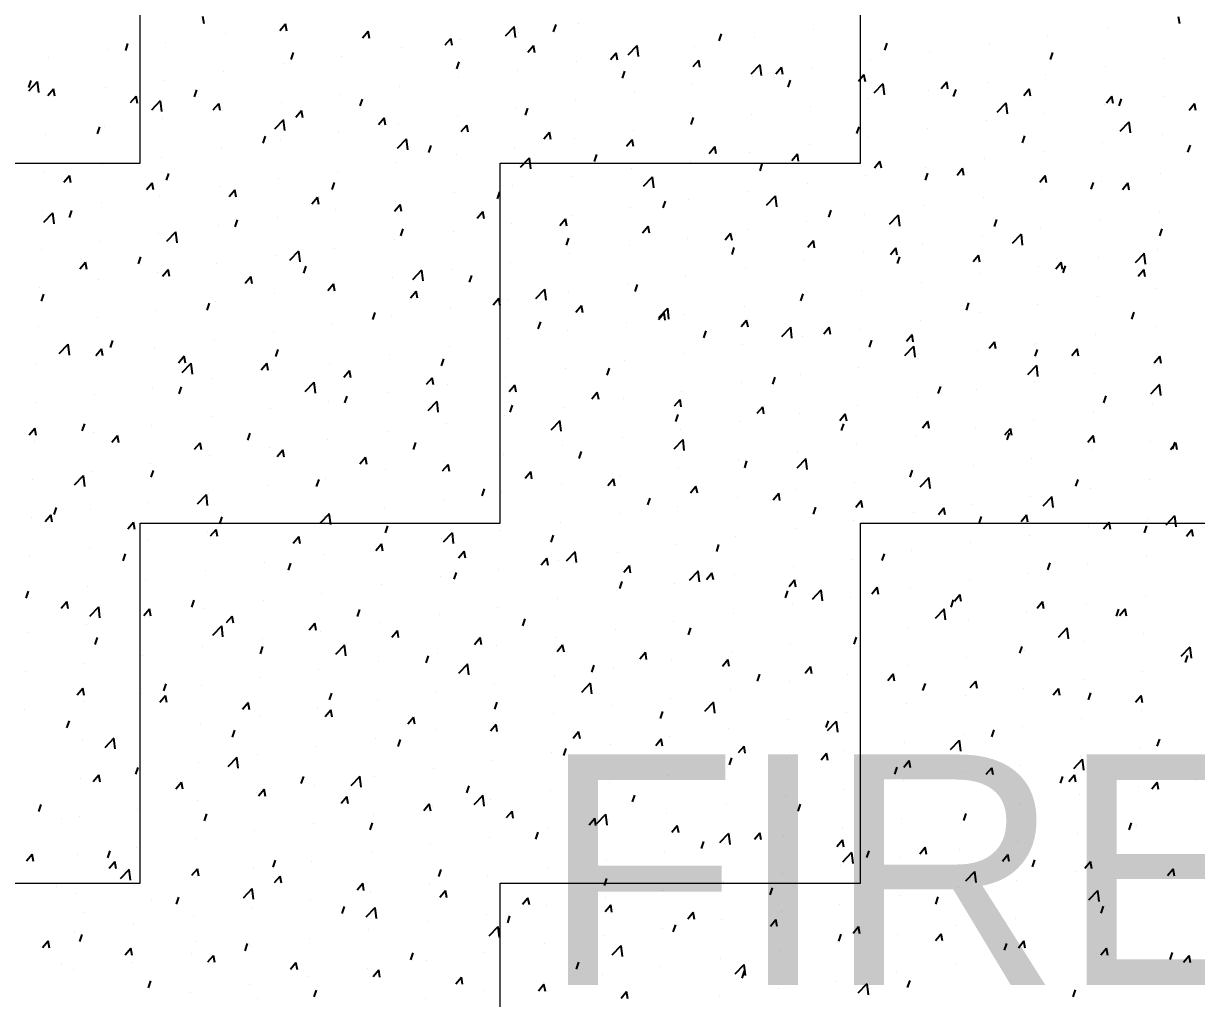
# Model space of a CAD drawing. Header units: millimetres. Extents: x 331487 to 517269, y 198509 to 399936.
# Drawn here: x 416035 to 417053, y 395814 to 396661 of the extents above; entities that cross this region are included whole.
import ezdxf

# ---------------------------------------------------------------- set-up
doc = ezdxf.new("R2010")
doc.units = ezdxf.units.MM
doc.header["$MEASUREMENT"] = 0
doc.layers.add('9th_Hatch-4', color=252, linetype='Continuous', lineweight=5)
doc.layers.add('9th_Text', color=7, linetype='Continuous', lineweight=5)
doc.layers.add('COLUMN', color=6, linetype='Continuous')
doc.styles.add('MtXpl_Swis721_Lt_BT', font='swissl.ttf')

msp = doc.modelspace()

# ---------------------------------------------------------------- linework, layer by layer
at = {"layer": '9th_Hatch-4', "linetype": 'Continuous'}
for p, q in [((416136.2, 396539.6), (416136.2, 396852.1)), ((416761.2, 396539.6), (416761.2, 396852.1)), ((415823.7, 396539.6), (416136.2, 396539.6)), ((416448.7, 396539.6), (416761.2, 396539.6)), ((416448.7, 396227.1), (416448.7, 396539.6)), ((416136.2, 396227.1), (416448.7, 396227.1)), ((416136.2, 395914.6), (416136.2, 396227.1)), ((416761.2, 396227.1), (417073.7, 396227.1)), ((416761.2, 395914.6), (416761.2, 396227.1)), ((415823.7, 395914.6), (416136.2, 395914.6)), ((416448.7, 395914.6), (416761.2, 395914.6)), ((416448.7, 395602.1), (416448.7, 395914.6))]:
    msp.add_line(p, q, dxfattribs=at)
at = {"layer": 'COLUMN', "color": 2, "linetype": 'Continuous'}
for p, q in [((416191.7, 396660.4), (416190.5, 396666.7)), ((417038.5, 396660.3), (417037.4, 396666.6)), ((416257.4, 396654.6), (416262.3, 396660.4)), ((416261.4, 396659.1), (416261.4, 396659.1)), ((416263.4, 396654.1), (416262.3, 396660.4)), ((416329.2, 396648.4), (416334, 396654.1)), ((416335.1, 396647.8), (416334, 396654.1)), ((416453.1, 396650), (416460.9, 396658.1)), ((416461.9, 396648.6), (416460.8, 396658.1)), ((416464.5, 396653.2), (416464.5, 396653.2)), ((416495, 396653.6), (416497.1, 396659.7)), ((416516.4, 396660.7), (416516.4, 396660.7)), ((416720.3, 396655.4), (416720.3, 396655.4)), ((416975.4, 396656.9), (416975.4, 396656.9)), ((416123.6, 396637.4), (416125.6, 396643.4)), ((416158.1, 396644.6), (416158.1, 396644.6)), ((416210, 396652.1), (416210, 396652.1)), ((416400.9, 396642.1), (416405.7, 396647.8)), ((416406.9, 396641.6), (416405.7, 396647.8)), ((416414, 396646.8), (416414, 396646.8)), ((416638.7, 396645.6), (416640.8, 396651.6)), ((416669, 396648.3), (416669, 396648.3)), ((416782.5, 396637.6), (416784.5, 396643.6)), ((416872.9, 396643), (416872.9, 396643)), ((416923.4, 396649.4), (416923.4, 396649.4)), ((416107.6, 396638.2), (416107.6, 396638.2)), ((416267.3, 396629.4), (416269.3, 396635.4)), ((416362.6, 396639.7), (416362.6, 396639.7)), ((416472.6, 396635.8), (416477.4, 396641.6)), ((416478.6, 396635.3), (416477.4, 396641.5)), ((416544.3, 396629.5), (416549.2, 396635.3)), ((416550.3, 396629), (416549.2, 396635.3)), ((416559.8, 396633.5), (416567.6, 396641.6)), ((416566.5, 396634.4), (416566.5, 396634.4)), ((416568.6, 396632), (416567.5, 396641.5)), ((416617, 396640.8), (416617, 396640.8)), ((416821.6, 396636), (416821.6, 396636)), ((416926.2, 396629.6), (416928.2, 396635.6)), ((416056.2, 396631.1), (416056.2, 396631.1)), ((416260.2, 396625.8), (416260.2, 396625.8)), ((416310.7, 396632.2), (416310.7, 396632.2)), ((416411, 396621.4), (416413, 396627.4)), ((416515.2, 396627.4), (416515.2, 396627.4)), ((416616.1, 396623.3), (416620.9, 396629)), ((416622, 396622.7), (416620.9, 396629)), ((416666.5, 396616.9), (416674.3, 396625)), ((416675.3, 396615.5), (416674.2, 396624.9)), ((416687.8, 396617), (416692.6, 396622.7)), ((416693.8, 396616.5), (416692.6, 396622.7)), ((416769.6, 396628.5), (416769.6, 396628.5)), ((416974.1, 396623.6), (416974.1, 396623.6)), ((417025.5, 396630.7), (417025.5, 396630.7)), ((416208.8, 396618.8), (416208.8, 396618.8)), ((416412.7, 396613.5), (416412.7, 396613.5)), ((416463.3, 396619.9), (416463.3, 396619.9)), ((416554.7, 396613.3), (416556.7, 396619.4)), ((416667.8, 396615), (416667.8, 396615)), ((416719.1, 396622.1), (416719.1, 396622.1)), ((416759.5, 396610.7), (416764.3, 396616.5)), ((416765.5, 396610.2), (416764.3, 396616.4)), ((416922.2, 396616.1), (416922.2, 396616.1)), ((416039.4, 396602.3), (416047.2, 396610.4)), ((416039.6, 396605.1), (416041.6, 396611.2)), ((416048.2, 396600.8), (416047.1, 396610.3)), ((416056.1, 396598.2), (416061, 396604)), ((416062.1, 396597.7), (416060.9, 396604)), ((416106.4, 396604.9), (416106.4, 396604.9)), ((416156.9, 396611.3), (416156.9, 396611.3)), ((416183.3, 396597.1), (416185.3, 396603.2)), ((416361.4, 396606.4), (416361.4, 396606.4)), ((416615.8, 396607.5), (416615.8, 396607.5)), ((416698.4, 396605.3), (416700.5, 396611.4)), ((416773.2, 396600.4), (416781, 396608.5)), ((416782, 396598.9), (416780.9, 396608.4)), ((416820.3, 396602.7), (416820.3, 396602.7)), ((416831.2, 396604.4), (416836.1, 396610.2)), ((416837.2, 396603.9), (416836.1, 396610.2)), ((416842.1, 396597.3), (416844.2, 396603.4)), ((416871.7, 396609.7), (416871.7, 396609.7)), ((416903, 396598.2), (416907.8, 396603.9)), ((416908.9, 396597.6), (416907.8, 396603.9)), ((416055, 396597.9), (416055, 396597.9)), ((416127.9, 396592), (416132.7, 396597.7)), ((416133.8, 396591.4), (416132.7, 396597.7)), ((416146.2, 396585.7), (416153.9, 396593.8)), ((416155, 396584.2), (416153.9, 396593.7)), ((416258.9, 396592.5), (416258.9, 396592.5)), ((416309.5, 396598.9), (416309.5, 396598.9)), ((416327, 396589.1), (416329, 396595.1)), ((416514, 396594.1), (416514, 396594.1)), ((416565.3, 396601.1), (416565.3, 396601.1)), ((416768.4, 396595.2), (416768.4, 396595.2)), ((416974.7, 396591.9), (416979.5, 396597.6)), ((416980.7, 396591.4), (416979.5, 396597.6)), ((416985.9, 396589.3), (416987.9, 396595.4)), ((417024.3, 396597.4), (417024.3, 396597.4)), ((416199.6, 396585.7), (416204.4, 396591.4)), ((416205.6, 396585.2), (416204.4, 396591.4)), ((416207.6, 396585.5), (416207.6, 396585.5)), ((416271.3, 396579.4), (416276.1, 396585.2)), ((416277.3, 396578.9), (416276.1, 396585.2)), ((416462, 396586.6), (416462, 396586.6)), ((416470.7, 396581.1), (416472.7, 396587.1)), ((416717.9, 396588.8), (416717.9, 396588.8)), ((416880, 396583.8), (416887.7, 396591.9)), ((416888.8, 396582.3), (416887.7, 396591.8)), ((416921, 396582.8), (416921, 396582.8)), ((416972.9, 396590.3), (416972.9, 396590.3)), ((417046.4, 396585.6), (417051.2, 396591.4)), ((417052.4, 396585.1), (417051.2, 396591.3)), ((416155.7, 396578), (416155.7, 396578)), ((416252.9, 396569.2), (416260.7, 396577.3)), ((416261.7, 396567.7), (416260.6, 396577.2)), ((416343, 396573.1), (416347.9, 396578.9)), ((416349, 396572.6), (416347.9, 396578.9)), ((416360.2, 396573.2), (416360.2, 396573.2)), ((416411.5, 396580.2), (416411.5, 396580.2)), ((416414.8, 396566.9), (416419.6, 396572.6)), ((416420.7, 396566.3), (416419.6, 396572.6)), ((416614.4, 396573.1), (416616.4, 396579.1)), ((416614.6, 396574.3), (416614.6, 396574.3)), ((416666.6, 396581.7), (416666.6, 396581.7)), ((416870.5, 396576.4), (416870.5, 396576.4)), ((416986.7, 396567.3), (416994.5, 396575.4)), ((416995.5, 396565.8), (416994.4, 396575.3)), ((416053.8, 396564.6), (416053.8, 396564.6)), ((416099.2, 396564.9), (416101.3, 396570.9)), ((416105.2, 396571.6), (416105.2, 396571.6)), ((416243, 396556.8), (416245, 396562.9)), ((416308.2, 396565.7), (416308.2, 396565.7)), ((416486.5, 396560.6), (416491.3, 396566.3)), ((416492.5, 396560.1), (416491.3, 396566.3)), ((416564.1, 396567.8), (416564.1, 396567.8)), ((416758.1, 396565.1), (416760.1, 396571.1)), ((416767.2, 396561.9), (416767.2, 396561.9)), ((416819.1, 396569.4), (416819.1, 396569.4)), ((416901.8, 396557.1), (416903.9, 396563.1)), ((417023, 396564.1), (417023, 396564.1)), ((416206.4, 396552.2), (416206.4, 396552.2)), ((416257.7, 396559.3), (416257.7, 396559.3)), ((416359.6, 396552.6), (416367.4, 396560.7)), ((416368.4, 396551.1), (416367.3, 396560.6)), ((416386.7, 396548.8), (416388.7, 396554.9)), ((416460.8, 396553.3), (416460.8, 396553.3)), ((416512.8, 396560.8), (416512.8, 396560.8)), ((416558.2, 396554.3), (416563, 396560.1)), ((416564.2, 396553.8), (416563, 396560.1)), ((416629.9, 396548), (416634.8, 396553.8)), ((416635.9, 396547.5), (416634.8, 396553.8)), ((416716.7, 396555.5), (416716.7, 396555.5)), ((416971.7, 396557.1), (416971.7, 396557.1)), ((417045.5, 396549.1), (417047.6, 396555.1)), ((416154.4, 396544.7), (416154.4, 396544.7)), ((416410.3, 396546.9), (416410.3, 396546.9)), ((416466.3, 396536.1), (416474.1, 396544.2)), ((416475.1, 396534.6), (416474, 396544.1)), ((416530.4, 396540.8), (416532.4, 396546.9)), ((416665.3, 396548.5), (416665.3, 396548.5)), ((416701.7, 396541.8), (416706.5, 396547.5)), ((416707.6, 396541.2), (416706.5, 396547.5)), ((416773.4, 396535.5), (416778.2, 396541.2)), ((416779.4, 396535), (416778.2, 396541.2)), ((416869.3, 396543.2), (416869.3, 396543.2)), ((416919.8, 396549.6), (416919.8, 396549.6)), ((416052.6, 396531.3), (416052.6, 396531.3)), ((416103.9, 396538.3), (416103.9, 396538.3)), ((416307, 396532.4), (416307, 396532.4)), ((416359, 396539.9), (416359, 396539.9)), ((416562.9, 396534.6), (416562.9, 396534.6)), ((416613.4, 396541), (416613.4, 396541)), ((416674.1, 396532.8), (416676.1, 396538.9)), ((416817.9, 396536.1), (416817.9, 396536.1)), ((416845.1, 396529.2), (416849.9, 396535)), ((416851.1, 396528.7), (416849.9, 396535)), ((416070, 396523), (416074.8, 396528.8)), ((416076, 396522.5), (416074.8, 396528.8)), ((416141.7, 396516.7), (416146.6, 396522.5)), ((416147.7, 396516.2), (416146.5, 396522.5)), ((416158.9, 396524.6), (416161, 396530.6)), ((416256.5, 396526), (416256.5, 396526)), ((416302.7, 396516.6), (416304.7, 396522.6)), ((416511.5, 396527.5), (416511.5, 396527.5)), ((416573, 396519.5), (416580.8, 396527.6)), ((416581.9, 396518), (416580.7, 396527.5)), ((416715.5, 396522.2), (416715.5, 396522.2)), ((416766, 396528.6), (416766, 396528.6)), ((416817.8, 396524.8), (416819.8, 396530.9)), ((416916.8, 396522.9), (416921.7, 396528.7)), ((416922.8, 396522.4), (416921.7, 396528.7)), ((416961.5, 396516.8), (416963.6, 396522.8)), ((416970.5, 396523.8), (416970.5, 396523.8)), ((416988.6, 396516.7), (416993.4, 396522.4)), ((416994.5, 396516.1), (416993.4, 396522.4)), ((417021.8, 396530.8), (417021.8, 396530.8)), ((416153.2, 396511.4), (416153.2, 396511.4)), ((416205.2, 396518.9), (416205.2, 396518.9)), ((416213.5, 396510.5), (416218.3, 396516.2)), ((416219.4, 396509.9), (416218.3, 396516.2)), ((416409.1, 396513.6), (416409.1, 396513.6)), ((416446.4, 396508.6), (416448.4, 396514.6)), ((416459.6, 396520), (416459.6, 396520)), ((416664.1, 396515.2), (416664.1, 396515.2)), ((416679.8, 396503), (416687.6, 396511.1)), ((416688.6, 396501.5), (416687.5, 396511)), ((416918.5, 396516.3), (416918.5, 396516.3)), ((416102.7, 396505), (416102.7, 396505)), ((416285.2, 396504.2), (416290, 396509.9)), ((416291.2, 396503.7), (416290, 396509.9)), ((416356.9, 396497.9), (416361.7, 396503.7)), ((416357.7, 396506.6), (416357.7, 396506.6)), ((416362.9, 396497.4), (416361.7, 396503.7)), ((416561.7, 396501.3), (416561.7, 396501.3)), ((416590.1, 396500.6), (416592.1, 396506.6)), ((416612.2, 396507.7), (416612.2, 396507.7)), ((416816.7, 396502.8), (416816.7, 396502.8)), ((416868, 396509.9), (416868, 396509.9)), ((416051.4, 396498), (416051.4, 396498)), ((416052.7, 396488.3), (416060.5, 396496.4)), ((416061.5, 396486.8), (416060.4, 396496.3)), ((416074.9, 396492.3), (416076.9, 396498.4)), ((416218.6, 396484.3), (416220.7, 396490.4)), ((416255.3, 396492.7), (416255.3, 396492.7)), ((416305.8, 396499.1), (416305.8, 396499.1)), ((416428.6, 396491.6), (416433.5, 396497.4)), ((416434.6, 396491.1), (416433.5, 396497.4)), ((416500.4, 396485.4), (416505.2, 396491.1)), ((416506.3, 396484.8), (416505.2, 396491.1)), ((416510.3, 396494.2), (416510.3, 396494.2)), ((416733.8, 396492.6), (416735.8, 396498.6)), ((416764.8, 396495.3), (416764.8, 396495.3)), ((416786.5, 396486.4), (416794.3, 396494.5)), ((416795.3, 396484.9), (416794.2, 396494.4)), ((416877.5, 396484.6), (416879.5, 396490.6)), ((416969.3, 396490.5), (416969.3, 396490.5)), ((417020.6, 396497.5), (417020.6, 396497.5)), ((416204, 396485.6), (416204, 396485.6)), ((416362.3, 396476.3), (416364.4, 396482.4)), ((416407.9, 396480.3), (416407.9, 396480.3)), ((416458.4, 396486.7), (416458.4, 396486.7)), ((416572.1, 396479.1), (416576.9, 396484.8)), ((416578.1, 396478.6), (416576.9, 396484.8)), ((416662.9, 396481.9), (416662.9, 396481.9)), ((416714.2, 396488.9), (416714.2, 396488.9)), ((416917.3, 396483), (416917.3, 396483)), ((417021.2, 396476.5), (417023.2, 396482.6)), ((416101.5, 396471.7), (416101.5, 396471.7)), ((416152, 396478.1), (416152, 396478.1)), ((416159.4, 396471.8), (416167.2, 396479.9)), ((416168.2, 396470.3), (416167.1, 396479.8)), ((416356.5, 396473.3), (416356.5, 396473.3)), ((416506.1, 396468.3), (416508.1, 396474.4)), ((416611, 396474.4), (416611, 396474.4)), ((416643.8, 396472.8), (416648.6, 396478.6)), ((416649.8, 396472.3), (416648.6, 396478.6)), ((416715.5, 396466.5), (416720.4, 396472.3)), ((416721.5, 396466), (416720.4, 396472.3)), ((416866.8, 396476.6), (416866.8, 396476.6)), ((416893.2, 396469.9), (416901, 396478)), ((416902, 396468.4), (416900.9, 396477.9)), ((416050.2, 396464.7), (416050.2, 396464.7)), ((416266.1, 396455.2), (416273.9, 396463.3)), ((416274.9, 396453.7), (416273.8, 396463.2)), ((416304.6, 396465.8), (416304.6, 396465.8)), ((416509.1, 396460.9), (416509.1, 396460.9)), ((416560.5, 396468), (416560.5, 396468)), ((416649.8, 396460.3), (416651.8, 396466.4)), ((416763.5, 396462), (416763.5, 396462)), ((416787.3, 396460.3), (416792.1, 396466)), ((416793.2, 396459.7), (416792.1, 396466)), ((416815.5, 396469.5), (416815.5, 396469.5)), ((416859, 396454), (416863.8, 396459.7)), ((416999.9, 396453.3), (417007.7, 396461.4)), ((417008.7, 396451.8), (417007.6, 396461.3)), ((417019.4, 396464.2), (417019.4, 396464.2)), ((416083.9, 396447.8), (416088.7, 396453.6)), ((416089.9, 396447.3), (416088.7, 396453.5)), ((416134.6, 396452.1), (416136.6, 396458.1)), ((416202.7, 396452.3), (416202.7, 396452.3)), ((416254.1, 396459.4), (416254.1, 396459.4)), ((416278.3, 396444.1), (416280.3, 396450.1)), ((416457.2, 396453.4), (416457.2, 396453.4)), ((416713, 396455.6), (416713, 396455.6)), ((416793.5, 396452.3), (416795.5, 396458.3)), ((416865, 396453.5), (416863.8, 396459.7)), ((416916.1, 396449.7), (416916.1, 396449.7)), ((416930.7, 396447.7), (416935.5, 396453.5)), ((416936.7, 396447.2), (416935.5, 396453.5)), ((416937.2, 396444.3), (416939.2, 396450.3)), ((416968.1, 396457.2), (416968.1, 396457.2)), ((416150.8, 396444.9), (416150.8, 396444.9)), ((416155.6, 396441.5), (416160.4, 396447.3)), ((416161.6, 396441), (416160.4, 396447.3)), ((416227.3, 396435.3), (416232.2, 396441)), ((416233.3, 396434.7), (416232.2, 396441)), ((416355.3, 396440), (416355.3, 396440)), ((416372.9, 396438.6), (416380.6, 396446.8)), ((416381.7, 396437.2), (416380.6, 396446.7)), ((416406.7, 396447), (416406.7, 396447)), ((416422, 396436.1), (416424.1, 396442.1)), ((416609.7, 396441.1), (416609.7, 396441.1)), ((416661.7, 396448.6), (416661.7, 396448.6)), ((416865.6, 396443.3), (416865.6, 396443.3)), ((417002.4, 396441.4), (417007.3, 396447.2)), ((417008.4, 396440.9), (417007.3, 396447.2)), ((416048.9, 396431.4), (416048.9, 396431.4)), ((416100.3, 396438.4), (416100.3, 396438.4)), ((416299.1, 396429), (416303.9, 396434.7)), ((416303.4, 396432.5), (416303.4, 396432.5)), ((416305, 396428.4), (416303.9, 396434.7)), ((416479.6, 396422.1), (416487.4, 396430.2)), ((416488.4, 396420.6), (416487.3, 396430.1)), ((416559.2, 396434.7), (416559.2, 396434.7)), ((416565.7, 396428.1), (416567.8, 396434.1)), ((416814.3, 396436.2), (416814.3, 396436.2)), ((417018.2, 396430.9), (417018.2, 396430.9)), ((416050.6, 396419.8), (416052.6, 396425.9)), ((416201.5, 396419.1), (416201.5, 396419.1)), ((416252.9, 396426.1), (416252.9, 396426.1)), ((416370.8, 396422.7), (416375.6, 396428.4)), ((416376.8, 396422.2), (416375.6, 396428.4)), ((416442.5, 396416.4), (416447.3, 396422.2)), ((416448.5, 396415.9), (416447.3, 396422.2)), ((416456, 396420.2), (416456, 396420.2)), ((416507.9, 396427.7), (416507.9, 396427.7)), ((416709.5, 396420), (416711.5, 396426.1)), ((416711.8, 396422.3), (416711.8, 396422.3)), ((416762.3, 396428.7), (416762.3, 396428.7)), ((416966.8, 396423.9), (416966.8, 396423.9)), ((416149.6, 396411.6), (416149.6, 396411.6)), ((416194.3, 396411.8), (416196.3, 396417.9)), ((416338, 396403.8), (416340, 396409.9)), ((416405.4, 396413.8), (416405.4, 396413.8)), ((416514.2, 396410.2), (416519.1, 396415.9)), ((416520.2, 396409.6), (416519.1, 396415.9)), ((416586, 396403.9), (416590.8, 396409.6)), ((416586.3, 396405.5), (416594.1, 396413.7)), ((416591.9, 396403.3), (416590.8, 396409.6)), ((416595.1, 396404.1), (416594, 396413.6)), ((416660.5, 396415.3), (416660.5, 396415.3)), ((416853.2, 396412), (416855.2, 396418.1)), ((416864.4, 396410), (416864.4, 396410)), ((416914.9, 396416.4), (416914.9, 396416.4)), ((416996.9, 396404), (416998.9, 396410.1)), ((416099.1, 396405.2), (416099.1, 396405.2)), ((416302.2, 396399.2), (416302.2, 396399.2)), ((416354.1, 396406.7), (416354.1, 396406.7)), ((416481.7, 396395.8), (416483.8, 396401.8)), ((416558, 396401.4), (416558, 396401.4)), ((416608.5, 396407.8), (416608.5, 396407.8)), ((416657.7, 396397.6), (416662.5, 396403.3)), ((416663.7, 396397.1), (416662.5, 396403.3)), ((416813, 396403), (416813, 396403)), ((416047.7, 396398.1), (416047.7, 396398.1)), ((416251.7, 396392.8), (416251.7, 396392.8)), ((416506.7, 396394.4), (416506.7, 396394.4)), ((416625.4, 396387.8), (416627.5, 396393.8)), ((416693, 396389), (416700.8, 396397.1)), ((416701.8, 396387.5), (416700.7, 396397)), ((416710.6, 396389.1), (416710.6, 396389.1)), ((416729.4, 396391.3), (416734.2, 396397.1)), ((416735.4, 396390.8), (416734.2, 396397.1)), ((416761.1, 396395.5), (416761.1, 396395.5)), ((416801.1, 396385.1), (416806, 396390.8)), ((416807.1, 396384.5), (416806, 396390.8)), ((416965.6, 396390.6), (416965.6, 396390.6)), ((417017, 396397.6), (417017, 396397.6)), ((416065.9, 396374.3), (416073.7, 396382.5)), ((416074.7, 396372.9), (416073.6, 396382.4)), ((416097.8, 396372.6), (416102.6, 396378.3)), ((416103.7, 396372.1), (416102.6, 396378.3)), ((416110.3, 396379.6), (416112.3, 396385.6)), ((416200.3, 396385.8), (416200.3, 396385.8)), ((416404.2, 396380.5), (416404.2, 396380.5)), ((416454.7, 396386.9), (416454.7, 396386.9)), ((416659.3, 396382), (416659.3, 396382)), ((416769.1, 396379.8), (416771.2, 396385.8)), ((416799.8, 396372.4), (416807.5, 396380.6)), ((416808.6, 396371), (416807.5, 396380.5)), ((416872.9, 396378.8), (416877.7, 396384.5)), ((416878.8, 396378.2), (416877.7, 396384.5)), ((416913.7, 396383.1), (416913.7, 396383.1)), ((416097.9, 396371.9), (416097.9, 396371.9)), ((416148.4, 396378.3), (416148.4, 396378.3)), ((416169.5, 396366.3), (416174.3, 396372.1)), ((416175.5, 396365.8), (416174.3, 396372)), ((416254, 396371.6), (416256, 396377.6)), ((416352.9, 396373.4), (416352.9, 396373.4)), ((416397.7, 396363.5), (416399.7, 396369.6)), ((416607.3, 396374.5), (416607.3, 396374.5)), ((416811.8, 396369.7), (416811.8, 396369.7)), ((416863.2, 396376.7), (416863.2, 396376.7)), ((416912.9, 396371.8), (416914.9, 396377.8)), ((416944.6, 396372.5), (416949.4, 396378.2)), ((416950.6, 396372), (416949.4, 396378.2)), ((417016.3, 396366.2), (417021.1, 396372)), ((417022.3, 396365.7), (417021.1, 396372)), ((416046.5, 396364.8), (416046.5, 396364.8)), ((416172.7, 396357.8), (416180.5, 396365.9)), ((416181.5, 396356.3), (416180.4, 396365.8)), ((416241.2, 396360), (416246, 396365.8)), ((416247.2, 396359.5), (416246, 396365.8)), ((416250.4, 396359.5), (416250.4, 396359.5)), ((416300.9, 396365.9), (416300.9, 396365.9)), ((416312.9, 396353.8), (416317.8, 396359.5)), ((416318.9, 396353.2), (416317.8, 396359.5)), ((416505.5, 396361.1), (416505.5, 396361.1)), ((416541.4, 396355.5), (416543.4, 396361.6)), ((416556.8, 396368.1), (416556.8, 396368.1)), ((416759.9, 396362.2), (416759.9, 396362.2)), ((416906.5, 396355.9), (416914.3, 396364)), ((416915.3, 396354.4), (416914.2, 396363.9)), ((417015.8, 396364.4), (417015.8, 396364.4)), ((416199.1, 396352.5), (416199.1, 396352.5)), ((416279.4, 396341.2), (416287.2, 396349.4)), ((416288.2, 396339.8), (416287.1, 396349.3)), ((416384.7, 396347.5), (416389.5, 396353.2)), ((416390.6, 396347), (416389.5, 396353.2)), ((416453.5, 396353.6), (416453.5, 396353.6)), ((416658, 396348.7), (416658, 396348.7)), ((416685.1, 396347.5), (416687.2, 396353.6)), ((416709.4, 396355.8), (416709.4, 396355.8)), ((416912.5, 396349.8), (416912.5, 396349.8)), ((416964.4, 396357.3), (416964.4, 396357.3)), ((416096.6, 396338.6), (416096.6, 396338.6)), ((416147.2, 396345), (416147.2, 396345)), ((416170, 396339.3), (416172, 396345.3)), ((416351.7, 396340.1), (416351.7, 396340.1)), ((416403, 396347.2), (416403, 396347.2)), ((416456.4, 396341.2), (416461.2, 396347)), ((416462.4, 396340.7), (416461.2, 396346.9)), ((416528.1, 396334.9), (416532.9, 396340.7)), ((416534.1, 396334.4), (416532.9, 396340.7)), ((416606.1, 396341.2), (416606.1, 396341.2)), ((416828.8, 396339.5), (416830.9, 396345.6)), ((416862, 396343.4), (416862, 396343.4)), ((417013.2, 396339.3), (417021, 396347.5)), ((417022, 396337.9), (417020.9, 396347.4)), ((416045.3, 396331.5), (416045.3, 396331.5)), ((416299.7, 396332.6), (416299.7, 396332.6)), ((416313.7, 396331.3), (416315.7, 396337.3)), ((416386.1, 396324.7), (416393.9, 396332.8)), ((416394.9, 396323.2), (416393.8, 396332.7)), ((416457.4, 396323.3), (416459.4, 396329.3)), ((416504.2, 396327.8), (416504.2, 396327.8)), ((416555.6, 396334.8), (416555.6, 396334.8)), ((416599.8, 396328.7), (416604.7, 396334.4)), ((416605.8, 396328.1), (416604.7, 396334.4)), ((416671.6, 396322.4), (416676.4, 396328.1)), ((416677.5, 396321.9), (416676.4, 396328.1)), ((416758.7, 396328.9), (416758.7, 396328.9)), ((416810.6, 396336.4), (416810.6, 396336.4)), ((416972.6, 396331.5), (416974.6, 396337.6)), ((417014.5, 396331.1), (417014.5, 396331.1)), ((416197.9, 396319.2), (416197.9, 396319.2)), ((416249.2, 396326.2), (416249.2, 396326.2)), ((416452.3, 396320.3), (416452.3, 396320.3)), ((416601.1, 396315.3), (416603.1, 396321.3)), ((416708.2, 396322.5), (416708.2, 396322.5)), ((416743.3, 396316.1), (416748.1, 396321.9)), ((416749.3, 396315.6), (416748.1, 396321.8)), ((416963.2, 396324), (416963.2, 396324)), ((416039.9, 396303.6), (416044.7, 396309.4)), ((416045.9, 396303.1), (416044.7, 396309.4)), ((416085.9, 396307.1), (416088, 396313.1)), ((416145.9, 396311.7), (416145.9, 396311.7)), ((416401.8, 396313.9), (416401.8, 396313.9)), ((416492.8, 396308.1), (416500.6, 396316.2)), ((416501.6, 396306.7), (416500.5, 396316.2)), ((416604.9, 396307.9), (416604.9, 396307.9)), ((416656.8, 396315.4), (416656.8, 396315.4)), ((416744.8, 396307.3), (416746.8, 396313.3)), ((416815, 396309.8), (416819.8, 396315.6)), ((416821, 396309.3), (416819.8, 396315.6)), ((416860.7, 396310.1), (416860.7, 396310.1)), ((416886.7, 396303.6), (416891.6, 396309.3)), ((416892.7, 396303), (416891.6, 396309.3)), ((416911.3, 396316.5), (416911.3, 396316.5)), ((416044.1, 396298.2), (416044.1, 396298.2)), ((416095.4, 396305.3), (416095.4, 396305.3)), ((416111.6, 396297.4), (416116.5, 396303.1)), ((416117.6, 396296.8), (416116.4, 396303.1)), ((416229.7, 396299), (416231.7, 396305.1)), ((416298.5, 396299.3), (416298.5, 396299.3)), ((416350.5, 396306.8), (416350.5, 396306.8)), ((416373.4, 396291), (416375.4, 396297.1)), ((416554.4, 396301.5), (416554.4, 396301.5)), ((416599.6, 396291.6), (416607.4, 396299.7)), ((416608.4, 396290.1), (416607.3, 396299.6)), ((416809.4, 396303.1), (416809.4, 396303.1)), ((416888.5, 396299.3), (416890.6, 396305.3)), ((416958.5, 396297.3), (416963.3, 396303)), ((416964.4, 396296.8), (416963.3, 396303)), ((417013.3, 396297.8), (417013.3, 396297.8)), ((417032.2, 396291.3), (417034.3, 396297.3)), ((416183.4, 396291.1), (416188.2, 396296.8)), ((416189.3, 396290.6), (416188.2, 396296.8)), ((416248, 396292.9), (416248, 396292.9)), ((416255.1, 396284.8), (416259.9, 396290.6)), ((416261.1, 396284.3), (416259.9, 396290.6)), ((416451.1, 396287), (416451.1, 396287)), ((416503, 396294.5), (416503, 396294.5)), ((416517.1, 396283), (416519.1, 396289.1)), ((416707, 396289.2), (416707, 396289.2)), ((416757.5, 396295.6), (416757.5, 396295.6)), ((416962, 396290.7), (416962, 396290.7)), ((417030.2, 396291), (417035, 396296.8)), ((417036.2, 396290.5), (417035, 396296.7)), ((416144.7, 396278.4), (416144.7, 396278.4)), ((416196.7, 396285.9), (416196.7, 396285.9)), ((416326.8, 396278.5), (416331.6, 396284.3)), ((416332.8, 396278), (416331.6, 396284.3)), ((416398.5, 396272.3), (416403.4, 396278)), ((416400.6, 396280.6), (416400.6, 396280.6)), ((416404.5, 396271.7), (416403.4, 396278)), ((416655.6, 396282.1), (416655.6, 396282.1)), ((416660.8, 396275), (416662.8, 396281.1)), ((416706.3, 396275), (416714.1, 396283.1)), ((416715.1, 396273.6), (416714, 396283.1)), ((416859.5, 396276.8), (416859.5, 396276.8)), ((416910, 396283.2), (416910, 396283.2)), ((416079.2, 396260.4), (416087, 396268.5)), ((416088, 396258.9), (416086.9, 396268.4)), ((416094.2, 396272), (416094.2, 396272)), ((416145.6, 396266.8), (416147.7, 396272.8)), ((416349.2, 396273.6), (416349.2, 396273.6)), ((416470.3, 396266), (416475.1, 396271.7)), ((416476.2, 396265.5), (416475.1, 396271.7)), ((416553.2, 396268.2), (416553.2, 396268.2)), ((416603.7, 396274.6), (416603.7, 396274.6)), ((416804.5, 396267), (416806.5, 396273)), ((416808.2, 396269.8), (416808.2, 396269.8)), ((416813, 396258.5), (416820.8, 396266.6)), ((416821.8, 396257), (416820.7, 396266.5)), ((416042.9, 396265), (416042.9, 396265)), ((416246.8, 396259.7), (416246.8, 396259.7)), ((416289.3, 396258.8), (416291.4, 396264.8)), ((416297.3, 396266.1), (416297.3, 396266.1)), ((416433.1, 396250.8), (416435.1, 396256.8)), ((416501.8, 396261.2), (416501.8, 396261.2)), ((416542, 396259.7), (416546.8, 396265.5)), ((416548, 396259.2), (416546.8, 396265.5)), ((416613.7, 396253.4), (416618.5, 396259.2)), ((416619.7, 396252.9), (416618.5, 396259.2)), ((416756.2, 396262.3), (416756.2, 396262.3)), ((416948.2, 396259), (416950.2, 396265)), ((416960.8, 396257.4), (416960.8, 396257.4)), ((417012.1, 396264.5), (417012.1, 396264.5)), ((416185.9, 396243.8), (416193.7, 396251.9)), ((416194.7, 396242.4), (416193.6, 396251.9)), ((416195.4, 396252.6), (416195.4, 396252.6)), ((416399.4, 396247.3), (416399.4, 396247.3)), ((416449.9, 396253.7), (416449.9, 396253.7)), ((416576.8, 396242.8), (416578.8, 396248.8)), ((416654.4, 396248.9), (416654.4, 396248.9)), ((416685.4, 396247.2), (416690.3, 396252.9)), ((416691.4, 396246.6), (416690.3, 396252.9)), ((416705.7, 396255.9), (416705.7, 396255.9)), ((416757.2, 396240.9), (416762, 396246.6)), ((416763.1, 396240.4), (416762, 396246.6)), ((416908.8, 396249.9), (416908.8, 396249.9)), ((416919.7, 396241.9), (416927.5, 396250)), ((416928.5, 396240.5), (416927.4, 396250)), ((416061.6, 396234.5), (416063.6, 396240.6)), ((416093, 396238.7), (416093, 396238.7)), ((416143.5, 396245.1), (416143.5, 396245.1)), ((416348, 396240.3), (416348, 396240.3)), ((416602.5, 396241.4), (416602.5, 396241.4)), ((416720.5, 396234.8), (416722.5, 396240.8)), ((416807, 396236.5), (416807, 396236.5)), ((416828.9, 396234.6), (416833.7, 396240.4)), ((416834.9, 396234.1), (416833.7, 396240.4)), ((416858.3, 396243.5), (416858.3, 396243.5)), ((416041.7, 396231.7), (416041.7, 396231.7)), ((416053.8, 396228.4), (416058.6, 396234.2)), ((416059.8, 396227.9), (416058.6, 396234.2)), ((416125.5, 396222.1), (416130.3, 396227.9)), ((416131.5, 396221.6), (416130.3, 396227.9)), ((416205.3, 396226.5), (416207.4, 396232.6)), ((416245.6, 396226.4), (416245.6, 396226.4)), ((416292.6, 396227.3), (416300.4, 396235.4)), ((416296.1, 396232.8), (416296.1, 396232.8)), ((416301.5, 396225.8), (416300.3, 396235.3)), ((416500.6, 396227.9), (416500.6, 396227.9)), ((416551.9, 396235), (416551.9, 396235)), ((416755, 396229), (416755, 396229)), ((416864.2, 396226.7), (416866.2, 396232.8)), ((416900.6, 396228.3), (416905.4, 396234.1)), ((416906.6, 396227.8), (416905.4, 396234.1)), ((416972.3, 396222.1), (416977.2, 396227.8)), ((416978.3, 396221.5), (416977.2, 396227.8)), ((417010.9, 396231.2), (417010.9, 396231.2)), ((417026.5, 396225.4), (417034.2, 396233.5)), ((417035.3, 396223.9), (417034.2, 396233.4)), ((416194.2, 396219.3), (416194.2, 396219.3)), ((416197.2, 396215.9), (416202.1, 396221.6)), ((416203.2, 396215.3), (416202.1, 396221.6)), ((416349, 396218.5), (416351.1, 396224.6)), ((416399.4, 396210.7), (416407.2, 396218.8)), ((416408.2, 396209.3), (416407.1, 396218.7)), ((416448.7, 396220.4), (416448.7, 396220.4)), ((416492.8, 396210.5), (416494.8, 396216.6)), ((416653.2, 396215.6), (416653.2, 396215.6)), ((416704.5, 396222.6), (416704.5, 396222.6)), ((416907.6, 396216.7), (416907.6, 396216.7)), ((416959.5, 396224.2), (416959.5, 396224.2)), ((417007.9, 396218.7), (417009.9, 396224.8)), ((417044.1, 396215.8), (417048.9, 396221.5)), ((417050, 396215.3), (417048.9, 396221.5)), ((416091.8, 396205.4), (416091.8, 396205.4)), ((416142.3, 396211.8), (416142.3, 396211.8)), ((416269, 396209.6), (416273.8, 396215.3)), ((416274.9, 396209.1), (416273.8, 396215.3)), ((416340.7, 396203.3), (416345.5, 396209.1)), ((416346.7, 396202.8), (416345.5, 396209.1)), ((416346.8, 396207), (416346.8, 396207)), ((416398.1, 396214), (416398.1, 396214)), ((416601.2, 396208.1), (416601.2, 396208.1)), ((416636.5, 396202.5), (416638.5, 396208.5)), ((416857.1, 396210.3), (416857.1, 396210.3)), ((416040.4, 396198.4), (416040.4, 396198.4)), ((416121.3, 396194.3), (416123.3, 396200.3)), ((416294.9, 396199.5), (416294.9, 396199.5)), ((416412.4, 396197), (416417.2, 396202.8)), ((416418.4, 396196.5), (416417.2, 396202.8)), ((416484.1, 396190.8), (416489, 396196.5)), ((416490.1, 396190.2), (416489, 396196.5)), ((416506.1, 396194.2), (416513.9, 396202.3)), ((416514.9, 396192.7), (416513.8, 396202.2)), ((416550.7, 396201.7), (416550.7, 396201.7)), ((416753.8, 396195.7), (416753.8, 396195.7)), ((416780.2, 396194.5), (416782.2, 396200.5)), ((416805.8, 396203.2), (416805.8, 396203.2)), ((417009.7, 396197.9), (417009.7, 396197.9)), ((416193, 396186), (416193, 396186)), ((416244.4, 396193.1), (416244.4, 396193.1)), ((416265, 396186.3), (416267, 396192.3)), ((416447.4, 396187.1), (416447.4, 396187.1)), ((416499.4, 396194.6), (416499.4, 396194.6)), ((416555.9, 396184.5), (416560.7, 396190.2)), ((416561.8, 396184), (416560.7, 396190.2)), ((416612.8, 396177.6), (416620.6, 396185.7)), ((416621.6, 396176.1), (416620.5, 396185.6)), ((416703.3, 396189.3), (416703.3, 396189.3)), ((416923.9, 396186.5), (416925.9, 396192.5)), ((416958.3, 396190.9), (416958.3, 396190.9)), ((416141.1, 396178.5), (416141.1, 396178.5)), ((416396.9, 396180.7), (416396.9, 396180.7)), ((416408.7, 396178.3), (416410.8, 396184.3)), ((416552.4, 396170.2), (416554.5, 396176.3)), ((416600, 396174.8), (416600, 396174.8)), ((416627.6, 396178.2), (416632.4, 396184)), ((416633.6, 396177.7), (416632.4, 396184)), ((416652, 396182.3), (416652, 396182.3)), ((416699.3, 396171.9), (416704.1, 396177.7)), ((416705.3, 396171.4), (416704.1, 396177.7)), ((416855.9, 396177), (416855.9, 396177)), ((416906.4, 396183.4), (416906.4, 396183.4)), ((416037.3, 396162), (416039.3, 396168.1)), ((416039.2, 396165.1), (416039.2, 396165.1)), ((416090.6, 396172.1), (416090.6, 396172.1)), ((416293.6, 396166.2), (416293.6, 396166.2)), ((416345.6, 396173.7), (416345.6, 396173.7)), ((416549.5, 396168.4), (416549.5, 396168.4)), ((416696.2, 396162.2), (416698.2, 396168.3)), ((416719.5, 396161.1), (416727.3, 396169.2)), ((416728.4, 396159.6), (416727.2, 396169.1)), ((416771, 396165.7), (416775.9, 396171.4)), ((416777, 396165.1), (416775.9, 396171.4)), ((416804.5, 396169.9), (416804.5, 396169.9)), ((416842.8, 396159.4), (416847.6, 396165.1)), ((416848.7, 396158.9), (416847.6, 396165.1)), ((417008.5, 396164.6), (417008.5, 396164.6)), ((416067.7, 396153.2), (416072.5, 396158.9)), ((416073.6, 396152.7), (416072.5, 396158.9)), ((416092.5, 396146.4), (416100.2, 396154.5)), ((416101.3, 396144.9), (416100.2, 396154.4)), ((416181, 396154), (416183, 396160.1)), ((416243.1, 396159.8), (416243.1, 396159.8)), ((416498.2, 396161.3), (416498.2, 396161.3)), ((416702.1, 396156), (416702.1, 396156)), ((416752.6, 396162.4), (416752.6, 396162.4)), ((416839.9, 396154.2), (416841.9, 396160.3)), ((416914.5, 396153.1), (416919.3, 396158.9)), ((416920.5, 396152.6), (416919.3, 396158.9)), ((416957.1, 396157.6), (416957.1, 396157.6)), ((416139.4, 396146.9), (416144.2, 396152.7)), ((416139.9, 396145.2), (416139.9, 396145.2)), ((416145.4, 396146.4), (416144.2, 396152.7)), ((416191.8, 396152.7), (416191.8, 396152.7)), ((416211.1, 396140.7), (416215.9, 396146.4)), ((416217.1, 396140.1), (416215.9, 396146.4)), ((416324.7, 396146), (416326.7, 396152)), ((416395.7, 396147.4), (416395.7, 396147.4)), ((416446.2, 396153.8), (416446.2, 396153.8)), ((416650.7, 396149), (416650.7, 396149)), ((416826.3, 396144.5), (416834.1, 396152.6)), ((416835.1, 396143), (416834, 396152.5)), ((416905.2, 396150.1), (416905.2, 396150.1)), ((416983.6, 396146.2), (416985.6, 396152.3)), ((416986.2, 396146.8), (416991, 396152.6)), ((416992.2, 396146.3), (416991, 396152.6)), ((416089.3, 396138.8), (416089.3, 396138.8)), ((416199.2, 396129.9), (416207, 396138)), ((416208, 396128.4), (416206.9, 396137.9)), ((416282.8, 396134.4), (416287.7, 396140.1)), ((416288.8, 396133.8), (416287.7, 396140.1)), ((416344.4, 396140.4), (416344.4, 396140.4)), ((416468.4, 396138), (416470.4, 396144)), ((416548.3, 396135.1), (416548.3, 396135.1)), ((416598.8, 396141.5), (416598.8, 396141.5)), ((416612.1, 396130), (416614.2, 396136)), ((416803.3, 396136.6), (416803.3, 396136.6)), ((416854.7, 396143.7), (416854.7, 396143.7)), ((416933, 396128), (416940.8, 396136.1)), ((416941.8, 396126.5), (416940.7, 396136)), ((416038, 396131.8), (416038, 396131.8)), ((416097, 396121.8), (416099, 396127.8)), ((416241.9, 396126.5), (416241.9, 396126.5)), ((416292.4, 396132.9), (416292.4, 396132.9)), ((416354.6, 396128.1), (416359.4, 396133.8)), ((416360.5, 396127.6), (416359.4, 396133.8)), ((416426.3, 396121.8), (416431.1, 396127.6)), ((416432.3, 396121.3), (416431.1, 396127.6)), ((416496.9, 396128), (416496.9, 396128)), ((416751.4, 396129.1), (416751.4, 396129.1)), ((416755.8, 396122), (416757.9, 396128)), ((416955.9, 396124.3), (416955.9, 396124.3)), ((417007.2, 396131.3), (417007.2, 396131.3)), ((416190.6, 396119.5), (416190.6, 396119.5)), ((416240.7, 396113.7), (416242.7, 396119.8)), ((416305.9, 396113.3), (416313.7, 396121.4)), ((416314.7, 396111.8), (416313.6, 396121.3)), ((416394.5, 396114.1), (416394.5, 396114.1)), ((416445, 396120.5), (416445, 396120.5)), ((416498, 396115.6), (416502.8, 396121.3)), ((416504, 396115), (416502.8, 396121.3)), ((416569.7, 396109.3), (416574.6, 396115)), ((416575.7, 396108.7), (416574.6, 396115)), ((416649.5, 396115.7), (416649.5, 396115.7)), ((416700.9, 396122.7), (416700.9, 396122.7)), ((416899.6, 396114), (416901.6, 396120)), ((416904, 396116.8), (416904, 396116.8)), ((417039.7, 396111.4), (417047.5, 396119.5)), ((417048.5, 396109.9), (417047.4, 396119.4)), ((416088.1, 396105.6), (416088.1, 396105.6)), ((416138.6, 396112), (416138.6, 396112)), ((416343.2, 396107.1), (416343.2, 396107.1)), ((416384.4, 396105.7), (416386.4, 396111.8)), ((416412.6, 396096.8), (416420.4, 396104.9)), ((416421.4, 396095.3), (416420.3, 396104.8)), ((416528.1, 396097.7), (416530.1, 396103.8)), ((416597.6, 396108.2), (416597.6, 396108.2)), ((416641.5, 396103), (416646.3, 396108.7)), ((416647.4, 396102.5), (416646.3, 396108.7)), ((416853.4, 396110.4), (416853.4, 396110.4)), ((417043.3, 396106), (417045.3, 396112)), ((416036.8, 396098.5), (416036.8, 396098.5)), ((416291.2, 396099.6), (416291.2, 396099.6)), ((416495.7, 396094.8), (416495.7, 396094.8)), ((416547.1, 396101.8), (416547.1, 396101.8)), ((416671.8, 396089.7), (416673.9, 396095.8)), ((416713.2, 396096.7), (416718, 396102.5)), ((416719.2, 396096.2), (416718, 396102.5)), ((416750.2, 396095.9), (416750.2, 396095.9)), ((416784.9, 396090.5), (416789.7, 396096.2)), ((416790.9, 396089.9), (416789.7, 396096.2)), ((416802.1, 396103.3), (416802.1, 396103.3)), ((417006, 396098), (417006, 396098)), ((416081.5, 396078), (416086.4, 396083.7)), ((416087.5, 396077.5), (416086.3, 396083.7)), ((416156.7, 396081.5), (416158.7, 396087.5)), ((416189.4, 396086.2), (416189.4, 396086.2)), ((416240.7, 396093.2), (416240.7, 396093.2)), ((416443.8, 396087.3), (416443.8, 396087.3)), ((416519.4, 396080.2), (416527.1, 396088.3)), ((416528.2, 396078.7), (416527.1, 396088.2)), ((416699.7, 396089.4), (416699.7, 396089.4)), ((416815.5, 396081.7), (416817.6, 396087.8)), ((416856.6, 396084.2), (416861.5, 396089.9)), ((416862.6, 396083.6), (416861.5, 396089.9)), ((416902.7, 396083.5), (416902.7, 396083.5)), ((416928.4, 396077.9), (416933.2, 396083.6)), ((416934.3, 396077.4), (416933.2, 396083.6)), ((416954.7, 396091), (416954.7, 396091)), ((416137.4, 396078.7), (416137.4, 396078.7)), ((416153.3, 396071.7), (416158.1, 396077.5)), ((416159.2, 396071.2), (416158.1, 396077.4)), ((416300.4, 396073.5), (416302.4, 396079.5)), ((416341.9, 396073.8), (416341.9, 396073.8)), ((416393.3, 396080.9), (416393.3, 396080.9)), ((416596.4, 396074.9), (416596.4, 396074.9)), ((416648.3, 396082.4), (416648.3, 396082.4)), ((416852.2, 396077.1), (416852.2, 396077.1)), ((416959.2, 396073.7), (416961.3, 396079.7)), ((417000.1, 396071.6), (417004.9, 396077.4)), ((417006.1, 396071.1), (417004.9, 396077.4)), ((416035.6, 396065.2), (416035.6, 396065.2)), ((416086.9, 396072.3), (416086.9, 396072.3)), ((416225, 396065.4), (416229.8, 396071.2)), ((416231, 396064.9), (416229.8, 396071.2)), ((416290, 396066.3), (416290, 396066.3)), ((416296.7, 396059.2), (416301.5, 396064.9)), ((416302.7, 396058.6), (416301.5, 396064.9)), ((416444.1, 396065.5), (416446.1, 396071.5)), ((416545.9, 396068.5), (416545.9, 396068.5)), ((416587.8, 396057.5), (416589.8, 396063.5)), ((416626.1, 396063.7), (416633.9, 396071.8)), ((416634.9, 396062.2), (416633.8, 396071.7)), ((416800.9, 396070.1), (416800.9, 396070.1)), ((417004.8, 396064.8), (417004.8, 396064.8)), ((416072.6, 396049.2), (416074.7, 396055.3)), ((416188.1, 396052.9), (416188.1, 396052.9)), ((416239.5, 396059.9), (416239.5, 396059.9)), ((416368.4, 396052.9), (416373.3, 396058.6)), ((416374.4, 396052.4), (416373.3, 396058.6)), ((416442.6, 396054), (416442.6, 396054)), ((416494.5, 396061.5), (416494.5, 396061.5)), ((416698.4, 396056.2), (416698.4, 396056.2)), ((416731.5, 396049.5), (416733.5, 396055.5)), ((416732.8, 396047.1), (416740.6, 396055.2)), ((416741.6, 396045.6), (416740.5, 396055.1)), ((416748.9, 396062.6), (416748.9, 396062.6)), ((416953.5, 396057.7), (416953.5, 396057.7)), ((416136.2, 396045.4), (416136.2, 396045.4)), ((416216.4, 396041.2), (416218.4, 396047.3)), ((416392.1, 396047.6), (416392.1, 396047.6)), ((416440.2, 396046.6), (416445, 396052.4)), ((416446.1, 396046.1), (416445, 396052.3)), ((416511.9, 396040.3), (416516.7, 396046.1)), ((416517.9, 396039.8), (416516.7, 396046.1)), ((416647.1, 396049.1), (416647.1, 396049.1)), ((416851, 396043.8), (416851, 396043.8)), ((416875.2, 396041.5), (416877.3, 396047.5)), ((416901.5, 396050.2), (416901.5, 396050.2)), ((416085.7, 396039), (416085.7, 396039)), ((416105.7, 396032.4), (416113.5, 396040.6)), ((416114.5, 396031), (416113.4, 396040.5)), ((416288.8, 396033), (416288.8, 396033)), ((416340.7, 396040.5), (416340.7, 396040.5)), ((416360.1, 396033.2), (416362.1, 396039.3)), ((416544.6, 396035.2), (416544.6, 396035.2)), ((416583.6, 396034.1), (416588.4, 396039.8)), ((416589.6, 396033.5), (416588.4, 396039.8)), ((416595.2, 396041.6), (416595.2, 396041.6)), ((416655.3, 396027.8), (416660.2, 396033.5)), ((416661.3, 396027.3), (416660.2, 396033.5)), ((416799.7, 396036.8), (416799.7, 396036.8)), ((416839.5, 396030.5), (416847.3, 396038.7)), ((416848.3, 396029.1), (416847.2, 396038.6)), ((417018.9, 396033.4), (417021, 396039.5)), ((416212.4, 396015.9), (416220.2, 396024)), ((416221.2, 396014.4), (416220.1, 396023.9)), ((416238.3, 396026.6), (416238.3, 396026.6)), ((416493.3, 396028.2), (416493.3, 396028.2)), ((416503.8, 396025.2), (416505.8, 396031.3)), ((416647.5, 396017.2), (416649.5, 396023.3)), ((416697.2, 396022.9), (416697.2, 396022.9)), ((416727.1, 396021.5), (416731.9, 396027.3)), ((416733, 396021), (416731.9, 396027.2)), ((416747.7, 396029.3), (416747.7, 396029.3)), ((416946.3, 396014), (416954, 396022.1)), ((416952.2, 396024.4), (416952.2, 396024.4)), ((416955.1, 396012.5), (416954, 396022)), ((417003.6, 396031.5), (417003.6, 396031.5)), ((416132.3, 396009), (416134.4, 396015)), ((416135, 396012.1), (416135, 396012.1)), ((416186.9, 396019.6), (416186.9, 396019.6)), ((416390.9, 396014.3), (416390.9, 396014.3)), ((416441.4, 396020.7), (416441.4, 396020.7)), ((416645.9, 396015.8), (416645.9, 396015.8)), ((416791.2, 396009.2), (416793.2, 396015.2)), ((416798.8, 396015.2), (416803.6, 396021)), ((416804.8, 396014.7), (416803.6, 396021)), ((416870.5, 396009), (416875.3, 396014.7)), ((416876.5, 396008.4), (416875.3, 396014.7)), ((416900.3, 396016.9), (416900.3, 396016.9)), ((416084.5, 396005.7), (416084.5, 396005.7)), ((416095.4, 396002.8), (416100.2, 396008.5)), ((416101.4, 396002.2), (416100.2, 396008.5)), ((416167.1, 395996.5), (416172, 396002.2)), ((416173.1, 395996), (416171.9, 396002.2)), ((416276, 396001), (416278.1, 396007)), ((416319.2, 395999.3), (416327, 396007.5)), ((416328, 395997.9), (416326.9, 396007.4)), ((416339.5, 396007.2), (416339.5, 396007.2)), ((416543.4, 396001.9), (416543.4, 396001.9)), ((416593.9, 396008.3), (416593.9, 396008.3)), ((416798.5, 396003.5), (416798.5, 396003.5)), ((416849.8, 396010.5), (416849.8, 396010.5)), ((416934.9, 396001.2), (416936.9, 396007.2)), ((416942.2, 396002.7), (416947.1, 396008.4)), ((416948.2, 396002.2), (416947.1, 396008.4)), ((417014, 395996.4), (417018.8, 396002.2)), ((417019.9, 395995.9), (417018.8, 396002.1)), ((417052.9, 396004.6), (417052.9, 396004.6)), ((416237.1, 395993.3), (416237.1, 395993.3)), ((416238.9, 395990.2), (416243.7, 395996)), ((416244.8, 395989.7), (416243.7, 395996)), ((416287.6, 395999.7), (416287.6, 395999.7)), ((416419.8, 395993), (416421.8, 395999)), ((416492.1, 395994.9), (416492.1, 395994.9)), ((416746.5, 395996), (416746.5, 395996)), ((417002.4, 395998.2), (417002.4, 395998.2)), ((416048.3, 395976.7), (416050.3, 395982.8)), ((416185.7, 395986.3), (416185.7, 395986.3)), ((416310.6, 395983.9), (416315.4, 395989.7)), ((416316.6, 395983.4), (416315.4, 395989.7)), ((416382.3, 395977.7), (416387.1, 395983.4)), ((416388.3, 395977.1), (416387.1, 395983.4)), ((416425.9, 395982.8), (416433.7, 395990.9)), ((416434.7, 395981.3), (416433.6, 395990.8)), ((416440.1, 395987.4), (416440.1, 395987.4)), ((416563.5, 395985), (416565.5, 395991)), ((416644.7, 395982.5), (416644.7, 395982.5)), ((416696, 395989.6), (416696, 395989.6)), ((416707.2, 395976.9), (416709.2, 395983)), ((416899.1, 395983.6), (416899.1, 395983.6)), ((416951, 395991.1), (416951, 395991.1)), ((416083.3, 395972.4), (416083.3, 395972.4)), ((416133.8, 395978.8), (416133.8, 395978.8)), ((416192, 395968.7), (416194, 395974.8)), ((416338.3, 395973.9), (416338.3, 395973.9)), ((416389.6, 395981), (416389.6, 395981)), ((416454, 395971.4), (416458.9, 395977.1)), ((416460, 395970.9), (416458.9, 395977.1)), ((416532.6, 395966.2), (416540.4, 395974.4)), ((416541.4, 395964.8), (416540.3, 395974.3)), ((416592.7, 395975), (416592.7, 395975)), ((416848.6, 395977.2), (416848.6, 395977.2)), ((416850.9, 395968.9), (416852.9, 395975)), ((416067.8, 395970.8), (416067.8, 395970.8)), ((416286.4, 395966.4), (416286.4, 395966.4)), ((416335.7, 395960.7), (416337.8, 395966.8)), ((416490.9, 395961.6), (416490.9, 395961.6)), ((416525.8, 395965.1), (416530.6, 395970.9)), ((416531.7, 395964.6), (416530.6, 395970.9)), ((416542.2, 395968.6), (416542.2, 395968.6)), ((416597.5, 395958.8), (416602.3, 395964.6)), ((416603.5, 395958.3), (416602.3, 395964.6)), ((416745.3, 395962.7), (416745.3, 395962.7)), ((416797.2, 395970.2), (416797.2, 395970.2)), ((416994.6, 395960.9), (416996.6, 395967)), ((417001.2, 395964.9), (417001.2, 395964.9)), ((416184.5, 395953), (416184.5, 395953)), ((416235.8, 395960), (416235.8, 395960)), ((416438.9, 395954.1), (416438.9, 395954.1)), ((416479.4, 395952.7), (416481.5, 395958.7)), ((416623.2, 395944.7), (416625.2, 395950.7)), ((416639.3, 395949.7), (416647.1, 395957.8)), ((416648.1, 395948.2), (416647, 395957.7)), ((416669.2, 395952.6), (416674, 395958.3)), ((416675.2, 395952), (416674, 395958.3)), ((416694.8, 395956.3), (416694.8, 395956.3)), ((416740.9, 395946.3), (416745.8, 395952)), ((416746.9, 395945.8), (416745.8, 395952)), ((416949.8, 395957.8), (416949.8, 395957.8)), ((416108, 395936.5), (416110, 395942.5)), ((416132.6, 395945.5), (416132.6, 395945.5)), ((416337.1, 395940.7), (416337.1, 395940.7)), ((416388.4, 395947.7), (416388.4, 395947.7)), ((416591.5, 395941.8), (416591.5, 395941.8)), ((416643.4, 395949.2), (416643.4, 395949.2)), ((416746.1, 395933.1), (416753.8, 395941.3)), ((416754.9, 395931.7), (416753.8, 395941.2)), ((416766.9, 395936.7), (416768.9, 395942.7)), ((416812.7, 395940), (416817.5, 395945.8)), ((416818.6, 395939.5), (416817.5, 395945.8)), ((416847.4, 395943.9), (416847.4, 395943.9)), ((416897.9, 395950.3), (416897.9, 395950.3)), ((416037.6, 395933.8), (416042.4, 395939.6)), ((416043.5, 395933.3), (416042.4, 395939.6)), ((416082.1, 395939.1), (416082.1, 395939.1)), ((416109.3, 395927.5), (416114.1, 395933.3)), ((416115.3, 395927), (416114.1, 395933.3)), ((416251.7, 395928.5), (416253.7, 395934.5)), ((416285.1, 395933.2), (416285.1, 395933.2)), ((416541, 395935.4), (416541, 395935.4)), ((416796, 395936.9), (416796, 395936.9)), ((416884.4, 395933.7), (416889.2, 395939.5)), ((416890.4, 395933.2), (416889.2, 395939.5)), ((416910.6, 395928.7), (416912.6, 395934.7)), ((416956.1, 395927.5), (416960.9, 395933.2)), ((416962.1, 395926.9), (416960.9, 395933.2)), ((416119, 395918.5), (416126.8, 395926.6)), ((416122, 395921.2), (416122, 395921.2)), ((416127.8, 395917), (416126.7, 395926.5)), ((416181, 395921.3), (416185.8, 395927)), ((416187, 395920.7), (416185.8, 395927)), ((416234.6, 395926.8), (416234.6, 395926.8)), ((416252.7, 395915), (416257.6, 395920.7)), ((416258.7, 395914.5), (416257.6, 395920.7)), ((416395.4, 395920.4), (416397.5, 395926.5)), ((416437.7, 395920.8), (416437.7, 395920.8)), ((416489.7, 395928.3), (416489.7, 395928.3)), ((416693.6, 395923), (416693.6, 395923)), ((416744.1, 395929.4), (416744.1, 395929.4)), ((416852.8, 395916.6), (416860.6, 395924.7)), ((416861.6, 395915.1), (416860.5, 395924.6)), ((416948.6, 395924.6), (416948.6, 395924.6)), ((417027.8, 395921.2), (417032.7, 395926.9)), ((417033.8, 395920.7), (417032.7, 395926.9)), ((416063.7, 395911.2), (416063.7, 395911.2)), ((416131.3, 395912.2), (416131.3, 395912.2)), ((416183.3, 395919.7), (416183.3, 395919.7)), ((416225.7, 395901.9), (416233.5, 395910)), ((416324.5, 395908.7), (416329.3, 395914.5)), ((416330.4, 395908.2), (416329.3, 395914.5)), ((416387.2, 395914.4), (416387.2, 395914.4)), ((416539.1, 395912.4), (416541.2, 395918.5)), ((416642.2, 395916), (416642.2, 395916)), ((416682.9, 395904.4), (416684.9, 395910.5)), ((416846.2, 395910.7), (416846.2, 395910.7)), ((416896.7, 395917.1), (416896.7, 395917.1)), ((416080.8, 395905.8), (416080.8, 395905.8)), ((416167.7, 395896.2), (416169.7, 395902.2)), ((416234.5, 395900.5), (416233.4, 395910)), ((416283.9, 395899.9), (416283.9, 395899.9)), ((416335.9, 395907.4), (416335.9, 395907.4)), ((416396.2, 395902.4), (416401, 395908.2)), ((416402.2, 395901.9), (416401, 395908.2)), ((416467.9, 395896.2), (416472.7, 395901.9)), ((416473.9, 395895.6), (416472.7, 395901.9)), ((416539.8, 395902.1), (416539.8, 395902.1)), ((416590.3, 395908.5), (416590.3, 395908.5)), ((416794.8, 395903.6), (416794.8, 395903.6)), ((416826.6, 395896.4), (416828.6, 395902.5)), ((416959.5, 395900), (416967.3, 395908.2)), ((416968.3, 395898.6), (416967.2, 395908.1)), ((416146, 395899.2), (416146, 395899.2)), ((416233.4, 395893.5), (416233.4, 395893.5)), ((416311.4, 395888.2), (416313.4, 395894.2)), ((416332.4, 395885.4), (416340.2, 395893.5)), ((416341.2, 395883.9), (416340.1, 395893.4)), ((416488.4, 395895), (416488.4, 395895)), ((416539.6, 395889.9), (416544.5, 395895.6)), ((416545.6, 395889.4), (416544.5, 395895.6)), ((416692.4, 395889.7), (416692.4, 395889.7)), ((416742.9, 395896.1), (416742.9, 395896.1)), ((416970.3, 395888.4), (416972.3, 395894.5)), ((416087.6, 395889.2), (416087.6, 395889.2)), ((416182.1, 395886.4), (416182.1, 395886.4)), ((416386, 395881.1), (416386, 395881.1)), ((416436.5, 395887.5), (416436.5, 395887.5)), ((416455.1, 395880.2), (416457.1, 395886.2)), ((416611.4, 395883.6), (416616.2, 395889.4)), ((416617.3, 395883.1), (416616.2, 395889.4)), ((416641, 395882.7), (416641, 395882.7)), ((416683.1, 395877.3), (416687.9, 395883.1)), ((416689.1, 395876.8), (416687.9, 395883.1)), ((416895.4, 395883.8), (416895.4, 395883.8)), ((416079.6, 395872.5), (416079.6, 395872.5)), ((416083.7, 395864), (416085.7, 395870)), ((416130.1, 395878.9), (416130.1, 395878.9)), ((416334.6, 395874.1), (416334.6, 395874.1)), ((416439.1, 395868.8), (416446.9, 395876.9)), ((416448, 395867.4), (416446.8, 395876.9)), ((416589.1, 395875.2), (416589.1, 395875.2)), ((416598.8, 395872.2), (416600.9, 395878.2)), ((416742.5, 395864.2), (416744.6, 395870.2)), ((416754.8, 395871.1), (416759.6, 395876.8)), ((416760.8, 395870.5), (416759.6, 395876.8)), ((416793.6, 395870.3), (416793.6, 395870.3)), ((416826.5, 395864.8), (416831.4, 395870.5)), ((416832.5, 395864.3), (416831.4, 395870.5)), ((416844.9, 395877.4), (416844.9, 395877.4)), ((416051.4, 395858.6), (416056.3, 395864.3)), ((416057.4, 395858.1), (416056.2, 395864.3)), ((416184.2, 395864.2), (416184.2, 395864.2)), ((416227.4, 395855.9), (416229.4, 395862)), ((416232.2, 395860.2), (416232.2, 395860.2)), ((416282.7, 395866.6), (416282.7, 395866.6)), ((416487.2, 395861.7), (416487.2, 395861.7)), ((416538.6, 395868.8), (416538.6, 395868.8)), ((416545.9, 395852.3), (416553.7, 395860.4)), ((416554.7, 395850.8), (416553.6, 395860.3)), ((416741.7, 395862.8), (416741.7, 395862.8)), ((416886.3, 395856.2), (416888.3, 395862.2)), ((416898.3, 395858.5), (416903.1, 395864.3)), ((416904.2, 395858), (416903.1, 395864.3)), ((416123.2, 395852.3), (416128, 395858.1)), ((416125.8, 395854.2), (416125.8, 395854.2)), ((416129.1, 395851.8), (416128, 395858.1)), ((416180.9, 395853.1), (416180.9, 395853.1)), ((416194.9, 395846.1), (416199.7, 395851.8)), ((416200.9, 395845.5), (416199.7, 395851.8)), ((416371.1, 395847.9), (416373.1, 395854)), ((416435.3, 395854.2), (416435.3, 395854.2)), ((416639.8, 395849.4), (416639.8, 395849.4)), ((416691.1, 395856.4), (416691.1, 395856.4)), ((416970, 395852.2), (416974.8, 395858)), ((416976, 395851.7), (416974.8, 395858)), ((417030, 395848.2), (417032, 395854.2)), ((417041.7, 395846), (417046.5, 395851.7)), ((417047.7, 395845.4), (417046.5, 395851.7)), ((416067.5, 395844.2), (416067.5, 395844.2)), ((416078.4, 395839.2), (416078.4, 395839.2)), ((416128.9, 395845.6), (416128.9, 395845.6)), ((416266.6, 395839.8), (416271.4, 395845.5)), ((416272.6, 395839.2), (416271.4, 395845.5)), ((416333.4, 395840.8), (416333.4, 395840.8)), ((416338.3, 395833.5), (416343.2, 395839.2)), ((416344.3, 395833), (416343.2, 395839.2)), ((416384.8, 395847.8), (416384.8, 395847.8)), ((416514.8, 395839.9), (416516.8, 395846)), ((416587.9, 395841.9), (416587.9, 395841.9)), ((416652.6, 395835.7), (416660.4, 395843.8)), ((416661.4, 395834.3), (416660.3, 395843.8)), ((416843.7, 395844.1), (416843.7, 395844.1)), ((416143.4, 395823.7), (416145.4, 395829.7)), ((416281.5, 395833.3), (416281.5, 395833.3)), ((416410.1, 395827.2), (416414.9, 395833)), ((416416, 395826.7), (416414.9, 395833)), ((416537.3, 395835.5), (416537.3, 395835.5)), ((416658.5, 395831.9), (416660.5, 395838)), ((416740.4, 395829.5), (416740.4, 395829.5)), ((416792.4, 395837), (416792.4, 395837)), ((416802.2, 395823.9), (416804.3, 395830)), ((416179.6, 395819.8), (416179.6, 395819.8)), ((416231, 395826.9), (416231, 395826.9)), ((416287.1, 395815.7), (416289.1, 395821.7)), ((416434.1, 395820.9), (416434.1, 395820.9)), ((416481.8, 395821), (416486.6, 395826.7)), ((416486, 395828.4), (416486, 395828.4)), ((416487.8, 395820.4), (416486.6, 395826.7)), ((416553.5, 395814.7), (416558.3, 395820.4)), ((416559.5, 395814.1), (416558.3, 395820.4)), ((416689.9, 395823.1), (416689.9, 395823.1)), ((416759.3, 395819.2), (416767.1, 395827.3)), ((416768.1, 395817.7), (416767, 395827.2)), ((416945.9, 395815.9), (416948, 395821.9)), ((416238.3, 395814.6), (416238.3, 395814.6)), ((416383.6, 395814.5), (416383.6, 395814.5)), ((416638.6, 395816.1), (416638.6, 395816.1))]:
    msp.add_line(p, q, dxfattribs=at)

# ---------------------------------------------------------------- texts
at = {"layer": '9th_Text', "style": 'MtXpl_Swis721_Lt_BT'}
msp.add_text('FIRE WATER UGT', height=200, dxfattribs=at).set_placement((416484.6, 395826.2))

doc.saveas('drawing.dxf')
